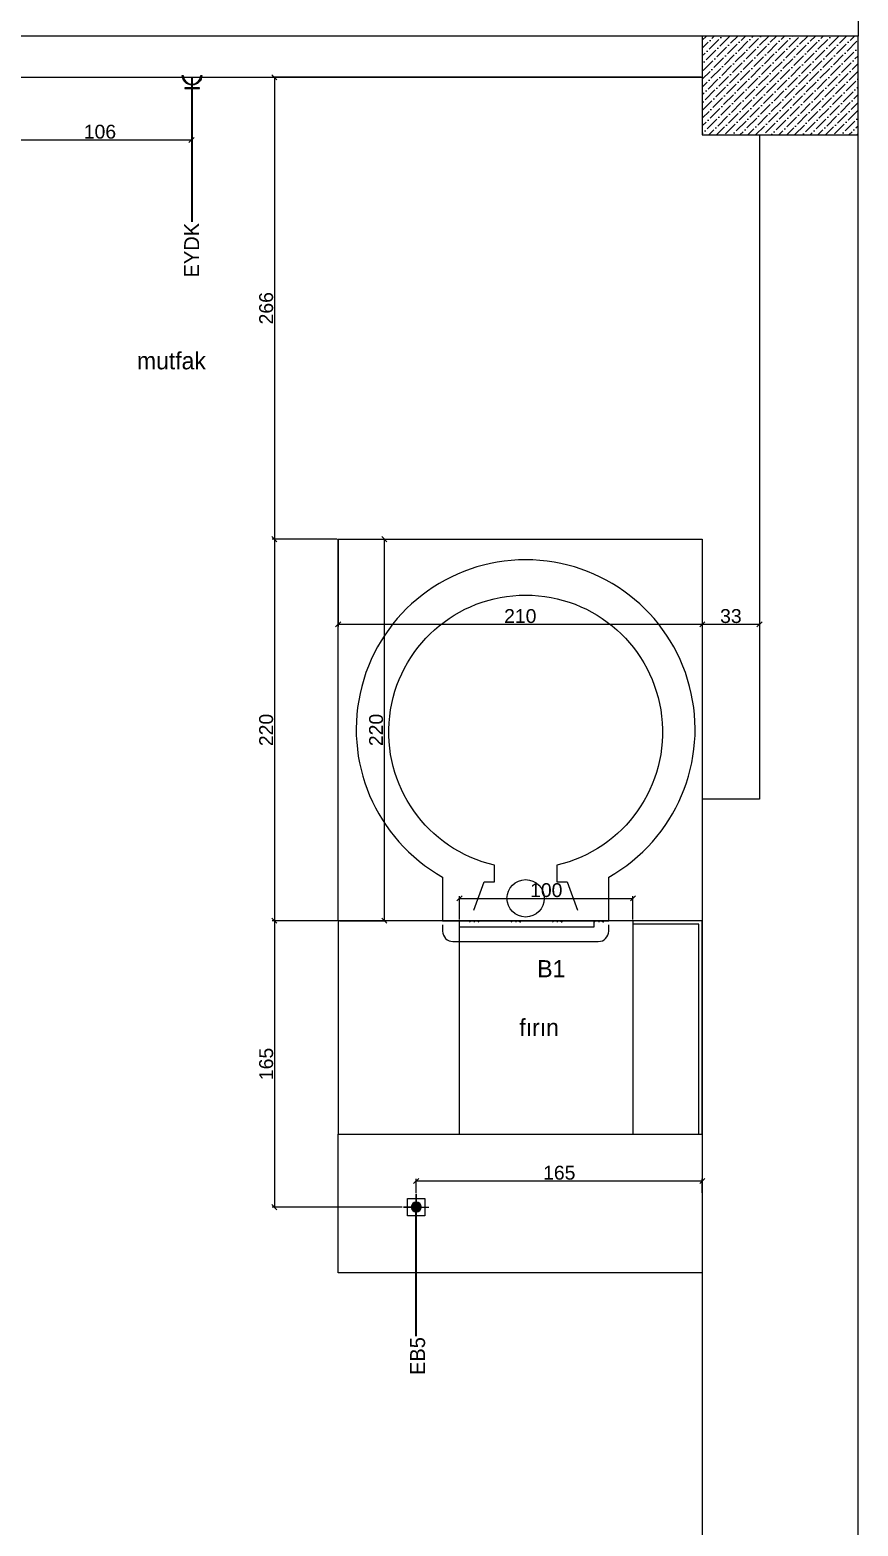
# Model space of a CAD drawing. Header units: millimetres. Extents: x -1066 to 22000, y -1118 to 1876.
# Drawn here: x 5858 to 6335, y 401 to 1264 of the extents above; entities that cross this region are included whole.
import ezdxf
from ezdxf.enums import TextEntityAlignment as Align

# ---------------------------------------------------------------- set-up
doc = ezdxf.new("R2010")
doc.units = ezdxf.units.MM
for name, color, linetype in [('-DWG_ANA', 7, 'Continuous'), ('DUVAR', 1, 'Continuous'), ('ELEKTRİK', 10, 'Continuous')]:
    doc.layers.add(name, color=color, linetype=linetype)
doc.layers.add('ELK', color=1, linetype='Continuous', lineweight=35)
doc.styles.get("Standard").update_dxf_attribs({"font": 'arial.ttf'})
doc.styles.add('TAKSİM', font='GOTHIC.TTF', dxfattribs={"height": 20})
doc.dimstyles.new('OLCU50', dxfattribs={"dimtxt": 8, "dimasz": 3, "dimexe": 1.25, "dimexo": 0.625, "dimtad": 1, "dimdec": 0, "dimtxsty": 'Standard', "dimblk": 'OBLIQUE', "dimcen": 2.5, "dimclrd": 256, "dimclre": 251, "dimclrt": 25, "dimadec": 0, "dimazin": 0, "dimtfac": 1, "dimtdec": 0, "dimtmove": 0, "dimatfit": 3, "dimldrblk": 'OBLIQUE', "dimfxl": 1, "dimarcsym": 0})

# ---------------------------------------------------------------- blocks, each defined once
blk = doc.blocks.new('_Oblique')
at = {"color": 0, "linetype": 'ByBlock', "lineweight": -2}
blk.add_line((-0.5, -0.5), (0.5, 0.5), dxfattribs=at)
blk = doc.blocks.new('*D75')
at = {"layer": 'Defpoints', "color": 0, "transparency": 16777216}
for p in [(6205.457029207168, 763.0080741330821), (6105.457029207155, 750.121067236534), (6205.457029207168, 750.121067236534)]:
    blk.add_point(p, dxfattribs=at)
at = {"layer": 'DUVAR', "color": 251, "lineweight": -2, "transparency": 16777216}
for p, q in [((6105.457029207155, 750.746067236534), (6105.457029207155, 764.2580741330821)), ((6205.457029207168, 750.746067236534), (6205.457029207168, 764.2580741330821))]:
    blk.add_line(p, q, dxfattribs=at)
at = {"layer": 'DUVAR', "lineweight": -2, "transparency": 16777216}
blk.add_line((6105.457029207155, 763.0080741330821), (6205.457029207168, 763.0080741330821), dxfattribs=at)
at = {"layer": 'DUVAR', "lineweight": -2, "transparency": 16777216, "xscale": 3, "yscale": 3, "zscale": 3, "rotation": 180}
blk.add_blockref('_Oblique', (6105.457029207155, 763.0080741330821), dxfattribs=at)
at = {"layer": 'DUVAR', "lineweight": -2, "transparency": 16777216, "xscale": 3, "yscale": 3, "zscale": 3}
blk.add_blockref('_Oblique', (6205.457029207168, 763.0080741330821), dxfattribs=at)
at = {"layer": 'DUVAR', "color": 25, "transparency": 16777216, "insert": (6155.457029207161, 767.7176580348556), "char_height": 8, "attachment_point": 5}
blk.add_mtext('100', dxfattribs=at)
blk = doc.blocks.new('*D63')
at = {"layer": 'Defpoints', "color": 0, "transparency": 16777216}
for p in [(1944.582414288629, 764.4671356470279), (2154.582414288629, 764.4671356470279), (2154.582414288629, 715.3873177169698)]:
    blk.add_point(p, dxfattribs=at)
at = {"layer": 'DUVAR', "color": 251, "lineweight": -2, "transparency": 16777216}
for p, q in [((1944.582414288629, 763.8421356470279), (1944.582414288629, 714.1373177169698)), ((2154.582414288629, 763.8421356470279), (2154.582414288629, 714.1373177169698))]:
    blk.add_line(p, q, dxfattribs=at)
at = {"layer": 'DUVAR', "lineweight": -2, "transparency": 16777216}
blk.add_line((1944.582414288629, 715.3873177169698), (2154.582414288629, 715.3873177169698), dxfattribs=at)
at = {"layer": 'DUVAR', "lineweight": -2, "transparency": 16777216, "xscale": 3, "yscale": 3, "zscale": 3, "rotation": 180}
blk.add_blockref('_Oblique', (1944.582414288629, 715.3873177169698), dxfattribs=at)
at = {"layer": 'DUVAR', "lineweight": -2, "transparency": 16777216, "xscale": 3, "yscale": 3, "zscale": 3}
blk.add_blockref('_Oblique', (2154.582414288629, 715.3873177169698), dxfattribs=at)
at = {"layer": 'DUVAR', "color": 25, "transparency": 16777216, "insert": (2049.582414288629, 720.0969016187433), "char_height": 8, "attachment_point": 5}
blk.add_mtext('210', dxfattribs=at)
blk = doc.blocks.new('*D64')
at = {"layer": 'Defpoints', "color": 0, "transparency": 16777216}
for p in [(1944.58241428863, 764.4671356470282), (1944.58241428863, 544.4671356470282), (1971.150241100764, 544.4671356470282)]:
    blk.add_point(p, dxfattribs=at)
at = {"layer": 'DUVAR', "color": 251, "lineweight": -2, "transparency": 16777216}
for p, q in [((1945.20741428863, 764.4671356470282), (1972.400241100764, 764.4671356470282)), ((1945.20741428863, 544.4671356470282), (1972.400241100764, 544.4671356470282))]:
    blk.add_line(p, q, dxfattribs=at)
at = {"layer": 'DUVAR', "lineweight": -2, "transparency": 16777216}
blk.add_line((1971.150241100764, 764.4671356470282), (1971.150241100764, 544.4671356470282), dxfattribs=at)
at = {"layer": 'DUVAR', "lineweight": -2, "transparency": 16777216, "xscale": 3, "yscale": 3, "zscale": 3}
for p, rotation in [((1971.150241100764, 764.4671356470282), 90), ((1971.150241100764, 544.4671356470282), 270)]:
    blk.add_blockref('_Oblique', p, dxfattribs=dict(at, rotation=rotation))
at = {"layer": 'DUVAR', "color": 25, "transparency": 16777216, "insert": (1966.44065719899, 654.4671356470275), "char_height": 8, "attachment_point": 5, "rotation": 90}
blk.add_mtext('220', dxfattribs=at)
blk = doc.blocks.new('A$C611F6802')
at = {"layer": '-DWG_ANA'}
h = blk.add_hatch(dxfattribs=at)
h.set_pattern_fill('ANSI31', color=1, style=0)
h.set_pattern_definition([(45, (-55670.14020227872, -22065.11067284289), (-0.08838834764831843, 0.08838834764831845), [])])
h.paths.add_polyline_path([(4.423971784401617, 7.700424825947266, 1), (10.13888412773802, 7.700424825947266, 1)])
at = {"layer": '-DWG_ANA', "color": 1}
for p, q in [((7.28142795606982, 7.700424825947266), (7.28142795606982, 15.25836134111159)), ((7.28142795606982, 15.25836134111159), (7.28142795606982, 0)), ((7.28142795606982, 7.629180670555797), (0, 7.629180670555797)), ((7.28142795606982, 7.629180670555797), (14.67722620816494, 7.629180670555797)), ((14.67722620816494, 7.629180670555797), (7.28142795606982, 7.629180670555797))]:
    blk.add_line(p, q, dxfattribs=at)
blk.add_lwpolyline([(2.28142795606982, 2.700424825947266), (12.28142795606982, 2.700424825947266), (12.28142795606982, 12.70042482594727), (2.28142795606982, 12.70042482594727)], close=True, dxfattribs=at)
blk.add_circle((7.28142795606982, 7.700424825947266), 2.857456171668203, dxfattribs=at)
blk = doc.blocks.new('A$C50025146')
at = {"layer": 'ELEKTRİK'}
for points in [[(16.0258407970905, 9.846670621633166), (16.5885051934838, 9.846670621633166), (16.5885051934838, 1.406704675742731), (16.0258407970905, 1.406704675742731)], [(6.940050297998823e-05, 5.345355450490388), (6.940050297998823e-05, 5.908019846885509), (22.50664525620232, 5.908019846885509), (22.50664525620232, 5.345355450490388)]]:
    blk.add_hatch(color=256, dxfattribs=at).paths.add_polyline_path(points)
h = blk.add_hatch(color=256, dxfattribs=at)
edge = h.paths.add_edge_path()
edge.add_line((23.70435837441619, 11.25333161261187), (23.70435837441619, 10.69066721622039))
edge.add_ellipse((23.70435837441619, 5.626687648689767), major_axis=(3.580774291992597, -3.580774291992606), ratio=0.9999999999999413, start_angle=134.9999999999983, end_angle=314.9999999999983)
edge.add_line((23.70435837441619, 0.5627080811555061), (23.70435837441619, 4.368476402305532e-05))
edge.add_ellipse((23.70435837441619, 5.626687648689767), major_axis=(3.978638102213783, 3.978638102213774), ratio=0.9999999999999128, start_angle=45.0000000000025, end_angle=225.0000000000025, ccw=False)
for points, elevation in [([(16.0258407970905, 1.406704675742731), (16.0258407970905, 9.846670621633166), (16.5885051934838, 9.846670621633166), (16.5885051934838, 1.406704675742731)], 4.791194770819646e-08), ([(6.940050297998823e-05, 5.908019846885509), (22.50664525620232, 5.908019846885509), (22.50664525620232, 5.345355450490388), (6.940050297998823e-05, 5.345355450490388)], 4.794507297291503e-08)]:
    blk.add_lwpolyline(points, close=True, dxfattribs=dict(at, elevation=elevation))
at = {"layer": 'ELEKTRİK', "elevation": 4.798666618537076e-08}
blk.add_lwpolyline([(23.70435837441437, 4.368476402305532e-05), (23.70435837441619, 0.5627080811555061, -0.9999999999999944), (23.70435837441619, 10.69066721622039), (23.70435837441619, 11.25333161261187, 0.9999999999999944)], format="xyb", close=True, dxfattribs=at)
blk = doc.blocks.new('*D89')
at = {"layer": 'Defpoints', "color": 0, "transparency": 16777216}
for p in [(5845.115672937921, 1236.501284736506), (5950.828956751253, 1213.921209537541), (5950.828956751253, 1200.372901027567)]:
    blk.add_point(p, dxfattribs=at)
at = {"layer": 'DUVAR', "color": 251, "lineweight": -2, "transparency": 16777216}
for p, q in [((5845.115672937921, 1235.876284736506), (5845.115672937921, 1199.122901027567)), ((5950.828956751253, 1213.296209537541), (5950.828956751253, 1199.122901027567))]:
    blk.add_line(p, q, dxfattribs=at)
at = {"layer": 'DUVAR', "lineweight": -2, "transparency": 16777216}
blk.add_line((5845.115672937921, 1200.372901027567), (5950.828956751253, 1200.372901027567), dxfattribs=at)
at = {"layer": 'DUVAR', "lineweight": -2, "transparency": 16777216, "xscale": 3, "yscale": 3, "zscale": 3, "rotation": 180}
blk.add_blockref('_Oblique', (5845.115672937921, 1200.372901027567), dxfattribs=at)
at = {"layer": 'DUVAR', "lineweight": -2, "transparency": 16777216, "xscale": 3, "yscale": 3, "zscale": 3}
blk.add_blockref('_Oblique', (5950.828956751253, 1200.372901027567), dxfattribs=at)
at = {"layer": 'DUVAR', "color": 25, "transparency": 16777216, "insert": (5897.972314844586, 1205.082484929341), "char_height": 8, "attachment_point": 5}
blk.add_mtext('106', dxfattribs=at)
blk = doc.blocks.new('*D101')
at = {"layer": 'Defpoints', "color": 0, "transparency": 16777216}
for p in [(6245.457029207168, 600.0388923415121), (6080.442653134218, 592.5591729568587), (6245.457029207168, 592.5591729568586)]:
    blk.add_point(p, dxfattribs=at)
at = {"layer": 'DUVAR', "color": 251, "lineweight": -2, "transparency": 16777216}
for p, q in [((6080.442653134218, 593.1841729568587), (6080.442653134218, 601.2888923415121)), ((6245.457029207168, 593.1841729568586), (6245.457029207168, 601.2888923415121))]:
    blk.add_line(p, q, dxfattribs=at)
at = {"layer": 'DUVAR', "lineweight": -2, "transparency": 16777216}
blk.add_line((6080.442653134218, 600.0388923415121), (6245.457029207168, 600.0388923415121), dxfattribs=at)
at = {"layer": 'DUVAR', "lineweight": -2, "transparency": 16777216, "xscale": 3, "yscale": 3, "zscale": 3, "rotation": 180}
blk.add_blockref('_Oblique', (6080.442653134218, 600.0388923415121), dxfattribs=at)
at = {"layer": 'DUVAR', "lineweight": -2, "transparency": 16777216, "xscale": 3, "yscale": 3, "zscale": 3}
blk.add_blockref('_Oblique', (6245.457029207168, 600.0388923415121), dxfattribs=at)
at = {"layer": 'DUVAR', "color": 25, "transparency": 16777216, "insert": (6162.949841170693, 604.7484762432856), "char_height": 8, "attachment_point": 5}
blk.add_mtext('165', dxfattribs=at)
blk = doc.blocks.new('*D102')
at = {"layer": 'Defpoints', "color": 0, "transparency": 16777216}
for p in [(6245.442654617466, 1236.501284736507), (5998.605088215514, 970.1210672365345), (6035.457029207169, 970.1210672365345)]:
    blk.add_point(p, dxfattribs=at)
at = {"layer": 'DUVAR', "color": 251, "lineweight": -2, "transparency": 16777216}
for p, q in [((6244.817654617466, 1236.501284736507), (5997.355088215514, 1236.501284736507)), ((6034.832029207169, 970.1210672365345), (5997.355088215514, 970.1210672365345))]:
    blk.add_line(p, q, dxfattribs=at)
at = {"layer": 'DUVAR', "lineweight": -2, "transparency": 16777216}
blk.add_line((5998.605088215514, 1236.501284736507), (5998.605088215514, 970.1210672365345), dxfattribs=at)
at = {"layer": 'DUVAR', "lineweight": -2, "transparency": 16777216, "xscale": 3, "yscale": 3, "zscale": 3}
for p, rotation in [((5998.605088215514, 1236.501284736507), 90), ((5998.605088215514, 970.1210672365345), 270)]:
    blk.add_blockref('_Oblique', p, dxfattribs=dict(at, rotation=rotation))
at = {"layer": 'DUVAR', "color": 25, "transparency": 16777216, "insert": (5993.895504313739, 1103.311175986518), "char_height": 8, "attachment_point": 5, "rotation": 90}
blk.add_mtext('266', dxfattribs=at)
blk = doc.blocks.new('*D103')
at = {"layer": 'Defpoints', "color": 0, "transparency": 16777216}
for p in [(6035.457029207169, 970.1210672365345), (5998.605088215518, 750.1210672365343), (6035.457029207169, 750.1210672365343)]:
    blk.add_point(p, dxfattribs=at)
at = {"layer": 'DUVAR', "color": 251, "lineweight": -2, "transparency": 16777216}
for p, q in [((6034.832029207169, 970.1210672365345), (5997.355088215518, 970.1210672365345)), ((6034.832029207169, 750.1210672365343), (5997.355088215518, 750.1210672365343))]:
    blk.add_line(p, q, dxfattribs=at)
at = {"layer": 'DUVAR', "lineweight": -2, "transparency": 16777216}
blk.add_line((5998.605088215518, 970.1210672365345), (5998.605088215518, 750.1210672365343), dxfattribs=at)
at = {"layer": 'DUVAR', "lineweight": -2, "transparency": 16777216, "xscale": 3, "yscale": 3, "zscale": 3}
for p, rotation in [((5998.605088215518, 970.1210672365345), 90), ((5998.605088215518, 750.1210672365343), 270)]:
    blk.add_blockref('_Oblique', p, dxfattribs=dict(at, rotation=rotation))
at = {"layer": 'DUVAR', "color": 25, "transparency": 16777216, "insert": (5993.895504313743, 860.1210672365324), "char_height": 8, "attachment_point": 5, "rotation": 90}
blk.add_mtext('220', dxfattribs=at)
blk = doc.blocks.new('*D104')
at = {"layer": 'Defpoints', "color": 0, "transparency": 16777216}
for p in [(6035.457029207169, 750.1210672365343), (5998.605088215521, 584.9299922863031), (6073.046854882125, 584.9299922863031)]:
    blk.add_point(p, dxfattribs=at)
at = {"layer": 'DUVAR', "color": 251, "lineweight": -2, "transparency": 16777216}
for p, q in [((6034.832029207169, 750.1210672365343), (5997.355088215521, 750.1210672365343)), ((6072.421854882125, 584.9299922863031), (5997.355088215521, 584.9299922863031))]:
    blk.add_line(p, q, dxfattribs=at)
at = {"layer": 'DUVAR', "lineweight": -2, "transparency": 16777216}
blk.add_line((5998.605088215521, 750.1210672365343), (5998.605088215521, 584.9299922863031), dxfattribs=at)
at = {"layer": 'DUVAR', "lineweight": -2, "transparency": 16777216, "xscale": 3, "yscale": 3, "zscale": 3}
for p, rotation in [((5998.605088215521, 750.1210672365343), 90), ((5998.605088215521, 584.9299922863031), 270)]:
    blk.add_blockref('_Oblique', p, dxfattribs=dict(at, rotation=rotation))
at = {"layer": 'DUVAR', "color": 25, "transparency": 16777216, "insert": (5993.895504313747, 667.5255297614168), "char_height": 8, "attachment_point": 5, "rotation": 90}
blk.add_mtext('165', dxfattribs=at)
blk = doc.blocks.new('*D105')
at = {"layer": 'Defpoints', "color": 0, "transparency": 16777216}
for p in [(6245.457029207168, 970.121067236534), (6278.442654617464, 970.121067236534), (6278.442654617464, 921.041249306476)]:
    blk.add_point(p, dxfattribs=at)
at = {"layer": 'DUVAR', "color": 251, "lineweight": -2, "transparency": 16777216}
for p, q in [((6245.457029207168, 969.496067236534), (6245.457029207168, 919.791249306476)), ((6278.442654617464, 969.496067236534), (6278.442654617464, 919.791249306476))]:
    blk.add_line(p, q, dxfattribs=at)
at = {"layer": 'DUVAR', "lineweight": -2, "transparency": 16777216}
blk.add_line((6245.457029207168, 921.041249306476), (6278.442654617464, 921.041249306476), dxfattribs=at)
at = {"layer": 'DUVAR', "lineweight": -2, "transparency": 16777216, "xscale": 3, "yscale": 3, "zscale": 3, "rotation": 180}
blk.add_blockref('_Oblique', (6245.457029207168, 921.041249306476), dxfattribs=at)
at = {"layer": 'DUVAR', "lineweight": -2, "transparency": 16777216, "xscale": 3, "yscale": 3, "zscale": 3}
blk.add_blockref('_Oblique', (6278.442654617464, 921.041249306476), dxfattribs=at)
at = {"layer": 'DUVAR', "color": 25, "transparency": 16777216, "insert": (6261.949841912316, 925.75356172121), "char_height": 8, "attachment_point": 5}
blk.add_mtext('33', dxfattribs=at)
blk = doc.blocks.new('A$C677022EF')
at = {"layer": 'DUVAR'}
for p, q in [((78.15927445196417, 11.97773790160238), (77.24169063663567, 11.06015408627013)), ((78.03719818336799, 11.85566123074068), (79.95363687239524, 11.85566123073761)), ((79.95363687237568, 11.97773790132078), (79.95363687236909, 11.06015408598478)), ((79.95363687237568, 11.97773790132078), (79.95363687236909, 11.06015408598478)), ((81.87007556134085, 11.85566123074852), (79.95363687239524, 11.85566123073761)), ((81.74799635783756, 11.97773790126655), (82.6655801720708, 11.06015408639985)), ((102.1147580225522, 11.97773790160807), (101.1971742077887, 11.06015408625797)), ((101.9926817930057, 11.85566123075705), (103.9091204831266, 11.85566123075421)), ((103.9091204830904, 11.97773790134977), (103.9091204831332, 11.06015408598785)), ((103.9091204830904, 11.97773790134977), (103.9091204831332, 11.06015408598785)), ((105.8255591720836, 11.85566123074341), (103.9091204831266, 11.85566123075421)), ((105.7034799289841, 11.97773790147426), (106.6210637432287, 11.06015408668509)), ((126.0702415936921, 11.97773790161477), (125.1526577778004, 11.06015408627047)), ((125.9481654037481, 11.85566123075193), (127.8646040938856, 11.85566123073727)), ((127.8646040938493, 11.9777379013251), (127.8646040938575, 11.06015408598466)), ((127.8646040938493, 11.9777379013251), (127.8646040938575, 11.06015408598466)), ((129.7810427828144, 11.85566123076012), (127.8646040938856, 11.85566123073727)), ((129.6589634990305, 11.97773790147323), (130.5765473138053, 11.06015408618498)), ((150.0257251637213, 11.97773790175131), (149.1081413489383, 11.06015408641781)), ((149.129291508073, 8.38441535986135), (149.1292915080667, 11.9777379013351)), ((149.903649015635, 11.85566123074648), (151.820087704612, 11.85566123074398)), ((151.8200877045956, 11.97773790133738), (151.8200877045874, 11.06015408599114)), ((151.8200877045956, 11.97773790133738), (151.8200877045874, 11.06015408599114)), ((153.7365263935717, 11.85566123074318), (151.820087704612, 11.85566123074398)), ((153.614447069057, 11.97773790132646), (154.532030884935, 11.06015408599876)), ((71.27396977314515, 8.38441535986442), (149.129291508073, 8.38441535986135))]:
    blk.add_line(p, q, dxfattribs=at)
blk.add_lwpolyline([(211.4999966698178, 11.97773790132476), (1.499996669818302, 11.97773790132476), (1.499996669818302, 231.9777379013248), (211.4999966698183, 231.9777379013248)], close=True, dxfattribs=at)
blk.add_lwpolyline([(157.5137107718165, 37.15429783003833, 3.818729304408846), (61.69177632885612, 37.15429783003754), (61.69177632886112, 11.97773790131544), (157.5137107718238, 11.97773790133408)], format="xyb", close=True, dxfattribs=at)
for points in [[(79.65838903689882, 17.966608804006), (85.64725994070068, 34.45831437802167), (91.63613084228746, 34.45831437802769), (91.63613084230701, 43.94349717431066, -8.672066162365217), (127.5693562595125, 43.9434971743168), (127.5693562595125, 34.45831437803213), (133.558227161081, 34.45831437803292), (139.547098063761, 17.96660880401953)], [(61.69177632884953, 9.582189540253694), (61.6917763288759, 5.988866998637718, 0.4142135623730951), (67.68064723152838, -3.90390243865113e-06), (151.5248398691547, -3.903893684764626e-06, 0.4142135623730951), (157.5137107718347, 5.988866998646131), (157.5137107718283, 9.582189540260401)]]:
    blk.add_lwpolyline(points, format="xyb", dxfattribs=at)
blk.add_circle((109.6027435503238, 24.87612093374207), 10.77996762483481, dxfattribs=at)
dim = blk.add_linear_dim(base=(28.06782348195338, 11.97773790132499), p1=(1.499996669818302, 231.9777379013248), p2=(1.499996669818302, 11.97773790132476), angle=90, dimstyle='OLCU50', dxfattribs=at)
dim.commit()
dim.dimension.update_dxf_attribs({"geometry": '*D64', "text_midpoint": (23.35823958017954, 121.9777379013243), "insert": (-1943.082417618811, -532.4893977457032)})
dim = blk.add_linear_dim(base=(211.4999966698183, 182.8979199712667), p1=(1.499996669818302, 231.9777379013248), p2=(211.4999966698183, 231.9777379013248), dimstyle='OLCU50', dxfattribs=at)
dim.commit()
dim.dimension.update_dxf_attribs({"geometry": '*D63', "text_midpoint": (106.4999966698183, 187.6075038730402), "insert": (-1943.082417618811, -532.4893977457032)})

msp = doc.modelspace()

# ---------------------------------------------------------------- hatches: boundary and pattern name
at = {"layer": 'DUVAR'}
h = msp.add_hatch(dxfattribs=at)
h.set_pattern_fill('ANSI36', color=157)
h.set_pattern_definition([(45, (4547.591123451071, 4.547473508864641e-13), (1.683798022700467, 6.173926083235044), [7.9375, -1.5875, 0, -1.5875])])
h.paths.add_polyline_path([(6335.343004157526, 1260.292218585158), (6245.442654617463, 1260.292218585158), (6245.442654617463, 1203.255493281911), (6335.343004157526, 1203.255493281911)])

# ---------------------------------------------------------------- linework, layer by layer
msp.add_line((6335.343004157526, 1751.664421787332), (6335.343004157526, 1260.292218585158))
msp.add_lwpolyline([(5845.115672937921, 1236.501284736506), (6245.442654617463, 1236.501284736506), (6245.442654617463, 1203.255493281911), (6278.442654617463, 1203.255493281911), (6278.442654617464, 820.121067236534), (6245.457029207168, 820.121067236534), (6245.457029207168, -465.0133049361912), (6335.343004157526, -465.0133049361912), (6335.343004157526, 1260.292218585158), (6335.343004157526, 1260.292218585158), (5845.115672937921, 1260.292218585158), (5845.115672937921, 1210.784760794771), (5799.799723522461, 1210.784760794771)])
for points in [[(6245.442654617463, 1203.255493281911), (6335.343004157526, 1203.255493281911), (6335.343004157526, 1260.292218585158), (6245.442654617463, 1260.292218585158)], [(6035.457029207168, 627.1210672365331), (6105.457029207155, 627.1210672365331), (6105.457029207155, 750.121067236534), (6035.457029207168, 750.121067236534)], [(6205.457029207168, 750.121067236534), (6205.457029207168, 627.1210672365331), (6245.457029207168, 627.1210672365331), (6245.457029207168, 687.1210672365331), (6245.457029207168, 687.1210672365331), (6245.457029207168, 750.121067236534)], [(6035.457029207168, 627.1210672365331), (6245.457029207168, 627.1210672365331), (6245.457029207168, 547.1210672365331), (6035.457029207168, 547.1210672365331)]]:
    msp.add_lwpolyline(points, close=True, dxfattribs=at)
msp.add_lwpolyline([(6243.457029207168, 627.1210672365331), (6243.457029207168, 685.1210672365331), (6243.457029207168, 685.1210672365331), (6243.457029207168, 748.121067236534), (6205.457029207168, 748.121067236534)], dxfattribs=at)
at = {"layer": 'ELK', "color": 1}
for p, q in [((5951.11028894948, 1153.175139011041), (5951.11028894945, 1236.427785393241)), ((6080.442653134218, 510.5302014420249), (6080.442653134218, 585.0012364416943))]:
    msp.add_line(p, q, dxfattribs=at)

# ---------------------------------------------------------------- block references
at = {"layer": '-DWG_ANA', "color": 0, "xscale": -1}
msp.add_blockref('A$C611F6802', (6087.724081090288, 577.3008116157471), dxfattribs=at)
at = {"layer": 'DUVAR'}
msp.add_blockref('A$C677022EF', (6033.95703253735, 738.1433293352093), dxfattribs=at)
at = {"layer": 'ELEKTRİK', "xscale": -1, "rotation": 270.0000000000001}
msp.add_blockref('A$C50025146', (5945.483601300763, 1213.921140137038, -4.794507297291503e-08), dxfattribs=at)

# ---------------------------------------------------------------- texts
at = {"style": 'TAKSİM'}
for s, p in [('mutfak', (5919.322314842095, 1068.090382334454)), ('B1', (6150.267543620668, 717.4870654841918, -0.0008635203109835583)), ('fırın', (6139.937885437692, 683.5673096689517))]:
    msp.add_text(s, height=9.9, dxfattribs=at).set_placement(p)
at = {"layer": 'ELK', "color": 1, "style": 'TAKSİM'}
msp.add_text('EYDK', height=8.64, rotation=90, dxfattribs=at).set_placement((5955.203722683946, 1136.795986211228), align=Align.CENTER)
msp.add_text('EB5', height=8.64, rotation=90, dxfattribs=at).set_placement((6085.526442376475, 488.1436636769158))

# ---------------------------------------------------------------- dimensions: what is measured, and where the dimension line sits
at = {"layer": 'DUVAR'}
for base, p1, p2, picture, middle in [((5950.828956751253, 1200.372901027567), (5845.115672937921, 1236.501284736506), (5950.828956751253, 1213.921209537541), '*D89', (5897.972314844586, 1205.082484929341)), ((6278.442654617464, 921.041249306476), (6245.457029207168, 970.121067236534), (6278.442654617464, 970.121067236534), '*D105', (6261.949841912316, 925.75356172121)), ((6205.457029207168, 763.0080741330821), (6105.457029207155, 750.121067236534), (6205.457029207168, 750.121067236534), '*D75', (6155.457029207161, 767.7176580348556)), ((6245.457029207168, 600.0388923415121), (6080.442653134218, 592.5591729568587), (6245.457029207168, 592.5591729568586), '*D101', (6162.949841170693, 604.7484762432856))]:
    dim = msp.add_linear_dim(base=base, p1=p1, p2=p2, dimstyle='OLCU50', dxfattribs=at)
    dim.commit()
    dim.dimension.update_dxf_attribs({"geometry": picture, "text_midpoint": middle})
dim = msp.add_linear_dim(base=(5998.605088215514, 970.1210672365345), p1=(6245.442654617463, 1236.501284736506), p2=(6035.457029207168, 970.121067236534), angle=90, dimstyle='OLCU50', dxfattribs=at)
dim.commit()
dim.dimension.update_dxf_attribs({"geometry": '*D102', "text_midpoint": (5993.895504313739, 1103.311175986518)})
for base, p1, p2, picture, middle in [((5998.605088215518, 750.1210672365343), (6035.457029207168, 970.121067236534), (6035.457029207168, 750.121067236534), '*D103', (5993.895504313743, 860.1210672365324)), ((5998.605088215521, 584.9299922863031), (6035.457029207168, 750.121067236534), (6073.046854882123, 584.9299922863029), '*D104', (5993.895504313747, 667.5255297614168))]:
    dim = msp.add_linear_dim(base=base, p1=p1, p2=p2, angle=90, dimstyle='OLCU50', override={"dimtmove": 1}, dxfattribs=at)
    dim.commit()
    dim.dimension.update_dxf_attribs({"geometry": picture, "text_midpoint": middle})

doc.saveas('drawing.dxf')
